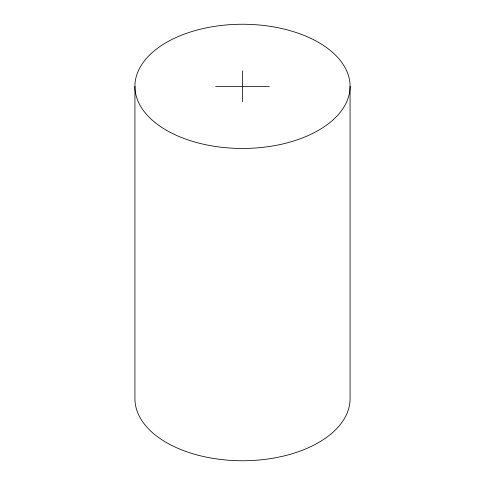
<?xml version="1.0" encoding="UTF-8"?>
<svg xmlns="http://www.w3.org/2000/svg" width="485" height="485" viewBox="0 0 485 485"><rect width="100%" height="100%" fill="white"/><g stroke="black" fill="none" stroke-linecap="round" stroke-linejoin="round"><path stroke-width="0.73" d="M215.655 86.354L269.345 86.354M350.073 86.354A107.573 62.104 0 0 1 188.713 140.141A107.573 62.104 0 0 1 188.713 32.568A107.573 62.104 0 0 1 350.073 86.354L350.073 398.646A107.573 62.104 0 0 1 242.5 460.75A107.573 62.104 0 0 1 134.927 398.646L134.927 86.354M242.5 70.858L242.5 101.856"/></g></svg>
